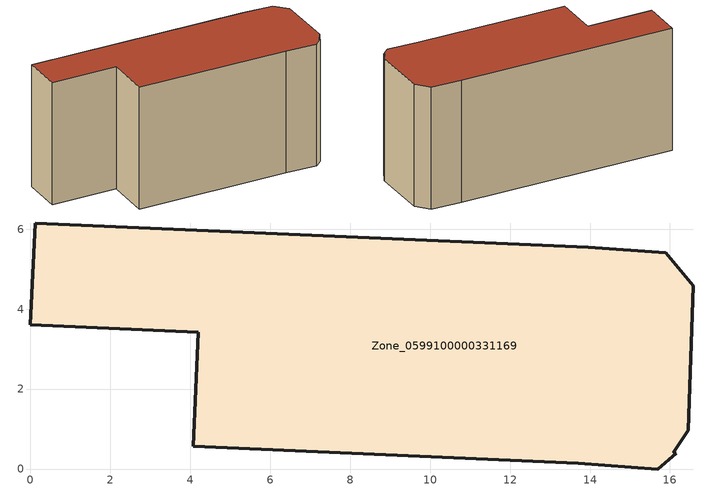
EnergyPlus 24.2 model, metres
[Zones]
Zone_0599100000331169
 floor ground (C_G): 16.09,0.41 16.16,0.39 15.7,0 13.7,0.14 4.07,0.57 4.2,3.42 0,3.6 0.12,6.16 13.95,5.54 15.9,5.41 16.58,4.59 16.46,0.97 z0.98
 wall outside (C_F): 0,3.6 4.2,3.42 4.07,0.57 13.7,0.14 15.7,0 16.16,0.39 16.09,0.41 16.46,0.97 16.58,4.59 15.9,5.41 13.95,5.54 0.12,6.16 0,3.6 z0.98:8.96
 roof outside (C_R): 16.46,0.97 16.58,4.59 15.9,5.41 13.95,5.54 0.12,6.16 0,3.6 4.2,3.42 4.07,0.57 13.7,0.14 15.7,0 16.16,0.39 16.09,0.41 z8.96
[BUILDING]
Pand.0599100000331169: North Axis=0; Terrain=City; Loads Convergence Tolerance Value=0.04; Temperature Convergence Tolerance Value=0.4; Solar Distribution=FullExterior; Maximum Number of Warmup Days=25; Minimum Number of Warmup Days=1
[Site:Location]
Rotterdam.The.Hague.AP_ZH_NLD Design_Conditions: Latitude=51.96; Longitude=4.45; Time Zone=1; Elevation=-4.5
[SITE:GROUNDTEMPERATURE:BUILDINGSURFACE]
18, 18, 18, 18, 18, 18, 18, 18, 18, 18, 18, 18
[MATERIAL] Thermal Absorptance=0.9; Solar Absorptance=0.7; Visible Absorptance=0.7
Name | Roughness | Thickness | Conductivity | Density | Specific Heat
G.TI.1975-1991 | MediumSmooth | 0.15 | 0.288461 | 540 | 1210
F.TI.1975-1991 | Rough | 0.3 | 0.230769 | 1920 | 840
R.TI.1975-1991 | MediumRough | 0.2 | 0.153846 | 1500 | 1000
[CONSTRUCTION]
C_G: G.TI.1975-1991
C_F: F.TI.1975-1991
C_R: R.TI.1975-1991
[ZONE]
Zone_0599100000331169: Type=1; Multiplier=1; Ceiling Height=Autocalculate; Volume=Autocalculate; Floor Area=autocalculate; Part of Total Floor Area=Yes
[ZONEINFILTRATION:DESIGNFLOWRATE]
Infil_Zone_0599100000331169: Zone or ZoneList or Space or SpaceList=Zone_0599100000331169; Schedule=AlwaysOn; Design Flow Rate Calculation Method=Flow/Area; Flow Rate per Floor Area=0.003; Constant Term Coefficient=1; Temperature Term Coefficient=0; Velocity Term Coefficient=0; Velocity Squared Term Coefficient=0
[HVACTEMPLATE:ZONE:IDEALLOADSAIRSYSTEM]
Zone_0599100000331169: Maximum Heating Supply Air Temperature=50; Minimum Cooling Supply Air Temperature=13; Maximum Heating Supply Air Humidity Ratio=0.0156; Minimum Cooling Supply Air Humidity Ratio=0.0077; Heating Limit=NoLimit; Cooling Limit=NoLimit; Dehumidification Control Type=ConstantSensibleHeatRatio; Cooling Sensible Heat Ratio=0.7; Dehumidification Setpoint=60; Humidification Control Type=None; Humidification Setpoint=30; Outdoor Air Method=None; Outdoor Air Flow Rate per Person=0.00944; Outdoor Air Flow Rate per Zone Floor Area=0; Outdoor Air Flow Rate per Zone=0; Demand Controlled Ventilation Type=None; Outdoor Air Economizer Type=NoEconomizer; Heat Recovery Type=None; Sensible Heat Recovery Effectiveness=0.7; Latent Heat Recovery Effectiveness=0.65
[ZONECONTROL:THERMOSTAT]
ThermostatControl_Zone_0599100000331169: Zone or ZoneList=Zone_0599100000331169; Control Type Schedule=DualSetpointControlType; Control 1=Thermostat_Zone_0599100000331169; Temperature Difference Between Cutout And Setpoint=0
[THERMOSTATSETPOINT:DUALSETPOINT]
Thermostat_Zone_0599100000331169: Heating Setpoint Temperature Schedule=HeatingSetpoint_Zone_0599100000331169; Cooling Setpoint Temperature Schedule=CoolingSetpoint_Zone_0599100000331169
[SCHEDULE:COMPACT]
HeatingSetpoint_Zone_0599100000331169: Through: 12/31, For: AllDays, Until: 24:00, 21
CoolingSetpoint_Zone_0599100000331169: Through: 12/31, For: AllDays, Until: 24:00, 24
DualSetpointControlType: Through: 12/31, For: AllDays, Until: 24:00, 4
AlwaysOn: Through: 12/31, For: AllDays, Until: 24:00, 1
